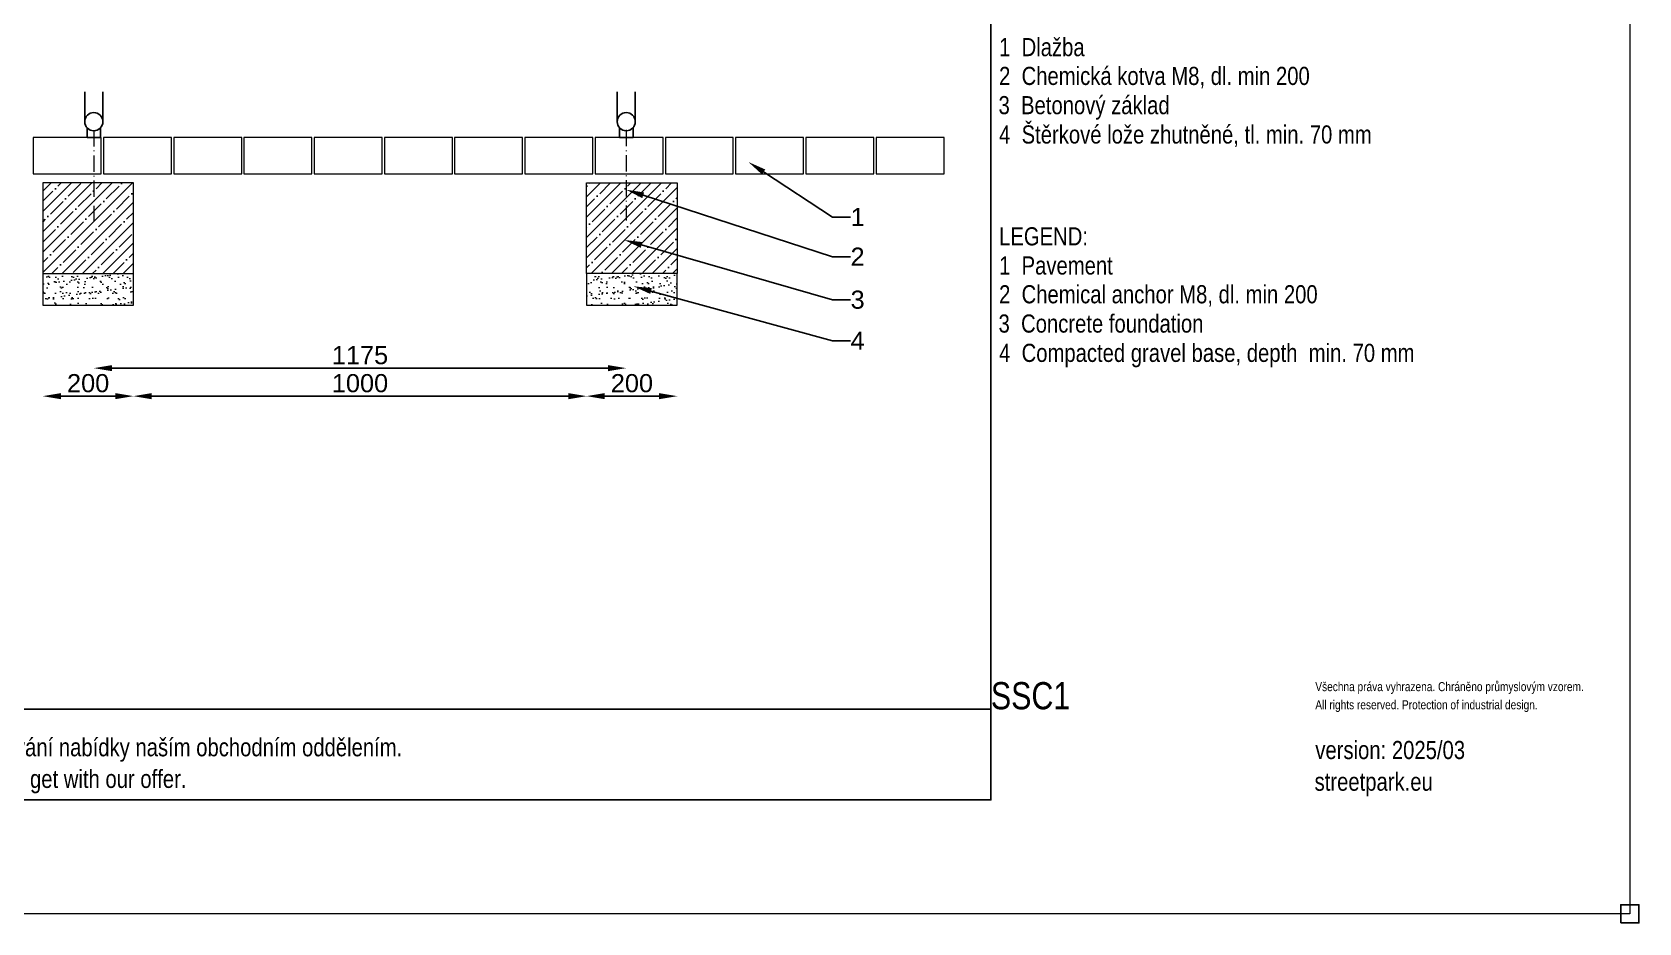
# Model space of a CAD drawing. Header units: millimetres. Extents: x -1411 to 5721, y -19797 to 4144.
# Drawn here: x 2175 to 5721, y -20 to 1945 of the extents above; entities that cross this region are included whole.
import ezdxf
from ezdxf import colors
from ezdxf.entities.mleader import LeaderData, LeaderLine
from ezdxf.math import Vec2, Vec3

# ---------------------------------------------------------------- set-up
doc = ezdxf.new("R2010")
doc.units = ezdxf.units.MM
doc.linetypes.add('ACAD_ISO10W100', pattern=[18.5, 12, -3, 0.5, -3])
doc.linetypes.add('INCONTINUOUS', pattern=[200000.001, 200000, -0.001])
for name, color, linetype in [('KOTY', 3, 'INCONTINUOUS'), ('OBRYSOVA', 7, 'Continuous'), ('OSY', 1, 'ACAD_ISO10W100'), ('POSTAVY ATD', 8, 'Continuous'), ('SRAFY', 30, 'Continuous')]:
    doc.layers.add(name, color=color, linetype=linetype)
doc.layers.add('Nekreslit', color=6, linetype='Continuous', plot=False)
doc.styles.add('SEACAD_Arial', font='arial.ttf', dxfattribs={"width": 0.8})
doc.styles.get("Standard").update_dxf_attribs({"font": 'arial.ttf'})
doc.dimstyles.new('PROFI_CSN', dxfattribs={"dimscale": 0, "dimtxt": 3.5, "dimasz": 3, "dimexe": 1, "dimexo": 0, "dimgap": 1.5, "dimtad": 1, "dimlfac": -1, "dimdsep": 46, "dimtxsty": 'Standard', "dimcen": 0, "dimdle": 1, "dimclrd": 256, "dimclre": 256, "dimclrt": 256, "dimadec": 0, "dimazin": 0, "dimtfac": 0.6, "dimtmove": 0, "dimatfit": 1, "dimfxl": 1, "dimtolj": 1, "dimarcsym": 0})

# ---------------------------------------------------------------- blocks, each defined once
blk = doc.blocks.new('*D10')
at = {"layer": 'DEFPOINTS', "color": 0, "transparency": 16777216}
for p in [(2398.2, 1412.4), (3398.2, 1412.4), (3398.2, 1141.9)]:
    blk.add_point(p, dxfattribs=at)
at = {"layer": 'KOTY', "color": 7, "lineweight": -2, "transparency": 16777216}
blk.add_line((2438.2, 1141.9), (3358.2, 1141.9), dxfattribs=at)
at = {"layer": 'KOTY', "color": 7, "transparency": 16777216}
for points in [[(2438.2, 1148.6), (2438.2, 1135.2), (2398.2, 1141.9)], [(3358.2, 1148.6), (3358.2, 1135.2), (3398.2, 1141.9)]]:
    blk.add_solid(points, dxfattribs=at)
at = {"layer": 'KOTY', "color": 7, "lineweight": 15, "transparency": 16777216, "insert": (2898.2, 1170.3), "char_height": 40, "attachment_point": 5}
blk.add_mtext('\\A1;1000', dxfattribs=at)
blk = doc.blocks.new('*D11')
at = {"layer": 'DEFPOINTS', "color": 0, "transparency": 16777216}
for p in [(2310.7, 1612.4), (3485.7, 1612.4), (3485.7, 1203.7)]:
    blk.add_point(p, dxfattribs=at)
at = {"layer": 'KOTY', "color": 7, "lineweight": -2, "transparency": 16777216}
blk.add_line((2350.7, 1203.7), (3445.7, 1203.7), dxfattribs=at)
at = {"layer": 'KOTY', "color": 7, "transparency": 16777216}
for points in [[(2350.7, 1210.3), (2350.7, 1197), (2310.7, 1203.7)], [(3445.7, 1210.3), (3445.7, 1197), (3485.7, 1203.7)]]:
    blk.add_solid(points, dxfattribs=at)
at = {"layer": 'KOTY', "color": 7, "lineweight": 15, "transparency": 16777216, "insert": (2898.2, 1232.1), "char_height": 40, "attachment_point": 5}
blk.add_mtext('\\A1;1175', dxfattribs=at)
blk = doc.blocks.new('*D13')
at = {"layer": 'DEFPOINTS', "color": 0, "transparency": 16777216}
for p in [(2198.1, 1412.4), (2398.2, 1412.4), (2398.2, 1141.9)]:
    blk.add_point(p, dxfattribs=at)
at = {"layer": 'KOTY', "color": 7, "lineweight": -2, "transparency": 16777216}
blk.add_line((2238.1, 1141.9), (2358.2, 1141.9), dxfattribs=at)
at = {"layer": 'KOTY', "color": 7, "transparency": 16777216}
for points in [[(2238.1, 1148.6), (2238.1, 1135.2), (2198.1, 1141.9)], [(2358.2, 1148.6), (2358.2, 1135.2), (2398.2, 1141.9)]]:
    blk.add_solid(points, dxfattribs=at)
at = {"layer": 'KOTY', "color": 7, "lineweight": 15, "transparency": 16777216, "insert": (2298.2, 1170.3), "char_height": 40, "attachment_point": 5}
blk.add_mtext('\\A1;200', dxfattribs=at)
blk = doc.blocks.new('*D14')
at = {"layer": 'DEFPOINTS', "color": 0, "transparency": 16777216}
for p in [(3398.2, 1412.4), (3598.3, 1412.3), (3398.2, 1141.9)]:
    blk.add_point(p, dxfattribs=at)
at = {"layer": 'KOTY', "color": 7, "lineweight": -2, "transparency": 16777216}
blk.add_line((3558.3, 1141.9), (3438.2, 1141.9), dxfattribs=at)
at = {"layer": 'KOTY', "color": 7, "transparency": 16777216}
for points in [[(3438.2, 1148.6), (3438.2, 1135.2), (3398.2, 1141.9)], [(3558.3, 1148.6), (3558.3, 1135.2), (3598.3, 1141.9)]]:
    blk.add_solid(points, dxfattribs=at)
at = {"layer": 'KOTY', "color": 7, "lineweight": 15, "transparency": 16777216, "insert": (3498.3, 1170.3), "char_height": 40, "attachment_point": 5}
blk.add_mtext('\\A1;200', dxfattribs=at)

msp = doc.modelspace()

# ---------------------------------------------------------------- hatches: boundary and pattern name
at = {"transparency": 33554508}
h = msp.add_hatch(dxfattribs=at)
h.set_pattern_fill('ANSI35', color=9, scale=5)
h.set_pattern_definition([(45, (-114.488, 0), (-22.45064, 22.45064), []), (45, (-92.037, 0), (-22.45064, 22.45064), [39.6875, -7.9375, 0, -7.9375])])
h.paths.add_polyline_path([(2398.2, 1612.4), (2198.1, 1612.4), (2198.1, 1412.4), (2398.2, 1412.4)])
h.paths.add_polyline_path([(3598.3, 1612.4), (3398.2, 1612.4), (3398.2, 1412.4), (3598.3, 1412.4)])
at = {"layer": 'POSTAVY ATD', "lineweight": 15}
h = msp.add_hatch(dxfattribs=at)
h.set_pattern_fill('AR-SAND', color=9, scale=0.5, style=0)
h.set_pattern_definition([(37.5, (-114.488, 0), (-0.80002, 24.47066), [0, -19.304, 0, -21.59, 0, -20.6375]), (7.5, (-114.488, 0), (22.47616, 35.84126), [0, -10.414, 0, -17.399, 0, -6.6675]), (327.5, (-130.11, 0), (39.54962, 0.07186), [0, -6.35, 0, -22.86, 0, -29.845]), (317.5, (-130.11, 0), (38.17782, 11.14647), [0, -3.175, 0, -14.986, 0, -17.145])])
h.paths.add_polyline_path([(2198.1, 1412.4), (2198.1, 1342.4), (2398.2, 1342.4), (2398.2, 1412.4)])
at = {"layer": 'SRAFY', "lineweight": 15}
h = msp.add_hatch(dxfattribs=at)
h.set_pattern_fill('AR-SAND', color=9, scale=0.5, style=0)
h.set_pattern_definition([(37.5, (285.512, 0), (-0.80002, 24.47066), [0, -19.304, 0, -21.59, 0, -20.6375]), (7.5, (285.512, 0), (22.47616, 35.84126), [0, -10.414, 0, -17.399, 0, -6.6675]), (327.5, (269.89, 0), (39.54962, 0.07186), [0, -6.35, 0, -22.86, 0, -29.845]), (317.5, (269.89, 0), (38.17782, 11.14647), [0, -3.175, 0, -14.986, 0, -17.145])])
h.paths.add_polyline_path([(3398.2, 1412.4), (3398.2, 1342.4), (3598.3, 1342.4), (3598.3, 1412.4)])

# ---------------------------------------------------------------- linework, layer by layer
for p, q in [((2290.7, 1812.9), (2290.7, 1747.4)), ((2330.7, 1747.4), (2330.7, 1812.9)), ((3465.7, 1812.9), (3465.7, 1747.4)), ((3505.7, 1747.4), (3505.7, 1812.9)), ((2295.7, 1734.1), (2295.7, 1712.4)), ((2295.7, 1712.4), (2310.7, 1712.4)), ((2310.7, 1712.4), (2325.7, 1712.4)), ((2325.7, 1712.4), (2325.7, 1734.1)), ((3470.7, 1734.1), (3470.7, 1712.4)), ((3470.7, 1712.4), (3485.7, 1712.4)), ((3485.7, 1712.4), (3500.7, 1712.4)), ((3500.7, 1712.4), (3500.7, 1734.1))]:
    msp.add_line(p, q)
for centre in [(2310.7, 1747.4), (3485.7, 1747.4)]:
    msp.add_circle(centre, 20)
at = {"layer": 'Nekreslit'}
msp.add_line((250.6, 451.1), (4290.6, 451.1), dxfattribs=at)
at = {"layer": 'Nekreslit', "color": 4, "lineweight": 15}
msp.add_lwpolyline([(5700.6, 0), (0, 0), (0, 4123.6), (5700.6, 4123.6)], close=True, dxfattribs=at)
at = {"layer": 'Nekreslit'}
msp.add_lwpolyline([(250.6, 251.1), (4290.6, 251.1), (4290.6, 4101.1), (250.6, 4101.1)], close=True, dxfattribs=at)
at = {"layer": 'OBRYSOVA'}
msp.add_lwpolyline([(5680.6, -20), (5720.6, -20), (5720.6, 20), (5680.6, 20)], close=True, dxfattribs=at)
at = {"layer": 'OSY', "color": 0, "lineweight": 15, "ltscale": 3}
for p, q in [((2310.7, 1728.5), (2310.7, 1528.5)), ((3485.7, 1729.1), (3485.7, 1529.1))]:
    msp.add_line(p, q, dxfattribs=at)
at = {"layer": 'POSTAVY ATD', "color": 9, "lineweight": 15}
for p, q in [((2198.1, 1412.4), (2198.1, 1342.4)), ((2398.2, 1342.4), (2398.2, 1412.4)), ((3398.2, 1412.4), (3398.2, 1342.4)), ((3598.3, 1342.4), (3598.3, 1412.4)), ((2198.1, 1342.4), (2398.2, 1342.4)), ((3398.2, 1342.4), (3598.3, 1342.4))]:
    msp.add_line(p, q, dxfattribs=at)
at = {"layer": 'POSTAVY ATD', "lineweight": 15}
for points in [[(2177.1, 1632.4), (2327.1, 1632.4), (2327.1, 1712.4), (2177.1, 1712.4)], [(2332.1, 1632.4), (2482.1, 1632.4), (2482.1, 1712.4), (2332.1, 1712.4)], [(2487.1, 1632.4), (2637.1, 1632.4), (2637.1, 1712.4), (2487.1, 1712.4)], [(2642.1, 1632.4), (2792.1, 1632.4), (2792.1, 1712.4), (2642.1, 1712.4)], [(2797.1, 1632.4), (2947.1, 1632.4), (2947.1, 1712.4), (2797.1, 1712.4)], [(2952.1, 1632.4), (3102.1, 1632.4), (3102.1, 1712.4), (2952.1, 1712.4)], [(3107.1, 1632.4), (3257.1, 1632.4), (3257.1, 1712.4), (3107.1, 1712.4)], [(3262.1, 1632.4), (3412.1, 1632.4), (3412.1, 1712.4), (3262.1, 1712.4)], [(3417.1, 1632.4), (3567.1, 1632.4), (3567.1, 1712.4), (3417.1, 1712.4)], [(3572.1, 1632.4), (3722.1, 1632.4), (3722.1, 1712.4), (3572.1, 1712.4)], [(3727.1, 1632.4), (3877.1, 1632.4), (3877.1, 1712.4), (3727.1, 1712.4)], [(3882.1, 1632.4), (4032.1, 1632.4), (4032.1, 1712.4), (3882.1, 1712.4)], [(4037.1, 1632.4), (4187.1, 1632.4), (4187.1, 1712.4), (4037.1, 1712.4)]]:
    msp.add_lwpolyline(points, close=True, dxfattribs=at)
at = {"layer": 'POSTAVY ATD', "color": 9, "lineweight": 15}
for points in [[(2198.1, 1412.4), (2398.2, 1412.4), (2398.2, 1612.4), (2198.1, 1612.4)], [(3598.3, 1412.4), (3398.2, 1412.4), (3398.2, 1612.4), (3598.3, 1612.4)]]:
    msp.add_lwpolyline(points, close=True, dxfattribs=at)

# ---------------------------------------------------------------- texts
at = {"style": 'SEACAD_Arial', "width": 0.8}
for s, height, p in [('1  Dlažba', 40, (4308.6, 1891.9)), ('2  Chemická kotva M8, dl. min 200', 40, (4308.6, 1828.4)), ('3  Betonový základ', 40, (4307.4, 1763.9)), ('4  Štěrkové lože zhutněné, tl. min. 70 mm', 40, (4308.6, 1699.2)), ('LEGEND:', 40, (4308.6, 1474.5)), ('1  Pavement', 40, (4308.6, 1410.2)), ('2  Chemical anchor M8, dl. min 200', 40, (4308.6, 1346.7)), ('3  Concrete foundation', 40, (4307.4, 1282.1)), ('4  Compacted gravel base, depth  min. 70 mm', 40, (4308.6, 1217.4)), ('SSC1', 60, (4290.5, 451.1)), ('Všechna práva vyhrazena. Chráněno průmyslovým vzorem.', 20, (5006.5, 491.1)), ('All rights reserved. Protection of industrial design.', 20, (5006.5, 451.1)), ('Rozměry výrobků, základů a kotvení jsou pouze orientační. Přesné rozměry obdržíte při zpracování nabídky naším obchodním oddělením.', 39.9982, (256.1, 347.4)), ('version: 2025/03', 40, (5006.5, 341.3)), ('Dimensions of products, fundations and anchors are informative only. The exact dimensions you get with our offer.', 39.9982, (254.4, 277.6)), ('streetpark.eu', 40, (5004.9, 271.4))]:
    msp.add_text(s, height=height, dxfattribs=at).set_placement(p)

# ---------------------------------------------------------------- dimensions: what is measured, and where the dimension line sits
at = {"layer": 'KOTY', "lineweight": 15}
for base, p1, p2, picture, middle in [((3485.7, 1203.7), (2310.7, 1612.4), (3485.7, 1612.4), '*D11', (2898.2, 1232.1)), ((2398.2, 1141.9), (2198.1, 1412.4), (2398.2, 1412.4), '*D13', (2298.2, 1170.3)), ((3398.2, 1141.9), (2398.2, 1412.4), (3398.2, 1412.4), '*D10', (2898.2, 1170.3))]:
    dim = msp.add_linear_dim(base=base, p1=p1, p2=p2, dimstyle='PROFI_CSN', override={"dimscale": 1, "dimtxt": 40, "dimasz": 40, "dimgap": 8, "dimdec": 0, "dimlfac": 1, "dimrnd": 1, "dimse1": 1, "dimse2": 1, "dimclrd": 7, "dimclre": 3, "dimclrt": 7, "dimtdec": 0}, dxfattribs=at)
    dim.commit()
    dim.dimension.update_dxf_attribs({"geometry": picture, "text_midpoint": middle})
dim = msp.add_linear_dim(base=(3398.2, 1141.9), p1=(3598.3, 1412.3), p2=(3398.2, 1412.4), angle=180, dimstyle='PROFI_CSN', override={"dimscale": 1, "dimtxt": 40, "dimasz": 40, "dimgap": 8, "dimdec": 0, "dimlfac": 1, "dimrnd": 1, "dimse1": 1, "dimse2": 1, "dimclrd": 7, "dimclre": 3, "dimclrt": 7, "dimtdec": 0}, dxfattribs=at)
dim.commit()
dim.dimension.update_dxf_attribs({"geometry": '*D14', "text_midpoint": (3498.3, 1170.3)})

# ---------------------------------------------------------------- leaders
at = {"layer": 'KOTY', "color": 0, "lineweight": 15}
ml = msp.add_multileader_mtext('Standard', dxfattribs=at)
ml.set_content('1')
ml.set_leader_properties()
ml.build(insert=Vec2(0, 0))
ml.multileader.update_dxf_attribs({"text_right_attachment_type": 6, "dogleg_length": 40, "arrow_head_size": 40})
ctx = ml.context
ctx.base_point, ctx.char_height, ctx.arrow_head_size, ctx.landing_gap_size, ctx.plane_origin = Vec3(3980.9, 1537), 40, 40, 0.09, Vec3(4018.2, 1446.1)
ctx.right_attachment = 6
notes = []
notes.append((ctx, [(0, (1, 1, 0), (3940.9, 1537), (1, 0), 40, [(0, [(3755.5, 1658.4)], 0, [])])]))
ctx.mtext.insert, ctx.mtext.flow_direction = Vec3(3980.9, 1557), 5
ml = msp.add_multileader_mtext('Standard', dxfattribs=at)
ml.set_content('2')
ml.set_leader_properties()
ml.build(insert=Vec2(0, 0))
ml.multileader.update_dxf_attribs({"text_right_attachment_type": 6, "dogleg_length": 40, "arrow_head_size": 40})
ctx = ml.context
ctx.base_point, ctx.char_height, ctx.arrow_head_size, ctx.landing_gap_size, ctx.plane_origin = Vec3(3980.7, 1449.6), 40, 40, 0.09, Vec3(3939.1, 1120.4)
ctx.right_attachment = 6
notes.append((ctx, [(0, (1, 1, 0), (3940.7, 1449.6), (1, 0), 40, [(0, [(3485.2, 1597.4)], 0, [])])]))
ctx.mtext.insert, ctx.mtext.flow_direction = Vec3(3980.8, 1469.6), 5
ml = msp.add_multileader_mtext('Standard', dxfattribs=at)
ml.set_content('3')
ml.set_leader_properties()
ml.build(insert=Vec2(0, 0))
ml.multileader.update_dxf_attribs({"text_right_attachment_type": 6, "dogleg_length": 40, "arrow_head_size": 40})
ctx = ml.context
ctx.base_point, ctx.char_height, ctx.arrow_head_size, ctx.landing_gap_size, ctx.plane_origin = Vec3(3980.8, 1354.4), 40, 40, 0.09, Vec3(3939.7, 969.4)
ctx.right_attachment = 6
notes.append((ctx, [(0, (1, 1, 0), (3940.8, 1354.4), (1, 0), 40, [(0, [(3481.2, 1486.5)], 0, [])])]))
ctx.mtext.insert, ctx.mtext.width, ctx.mtext.flow_direction = Vec3(3980.9, 1374.8), 26.494, 5
ml = msp.add_multileader_mtext('Standard', dxfattribs=at)
ml.set_content('4')
ml.set_leader_properties()
ml.build(insert=Vec2(0, 0))
ml.multileader.update_dxf_attribs({"text_right_attachment_type": 6, "dogleg_length": 40, "arrow_head_size": 40})
ctx = ml.context
ctx.base_point, ctx.char_height, ctx.arrow_head_size, ctx.landing_gap_size, ctx.plane_origin = Vec3(3980.7, 1264.3), 40, 40, 0.09, Vec3(3937.6, 1048.7)
ctx.right_attachment = 6
notes.append((ctx, [(0, (1, 1, 0), (3940.7, 1264.3), (1, 0), 40, [(0, [(3501.8, 1384.3)], 0, [])])]))
ctx.mtext.insert, ctx.mtext.flow_direction = Vec3(3980.8, 1284.3), 5
for ctx, leaders in notes:
    for number, flags, end, landing, length, lines in leaders:
        leader = LeaderData()
        leader.index, (leader.has_last_leader_line, leader.has_dogleg_vector, leader.attachment_direction) = number, flags
        leader.last_leader_point, leader.dogleg_vector, leader.dogleg_length = Vec3(end), Vec3(landing), length
        for number, points, colour, breaks in lines:
            line = LeaderLine()
            line.index, line.vertices, line.color, line.breaks = number, Vec3.list(points), colors.encode_raw_color(colour), breaks
            leader.lines.append(line)
        ctx.leaders.append(leader)

doc.saveas('drawing.dxf')
